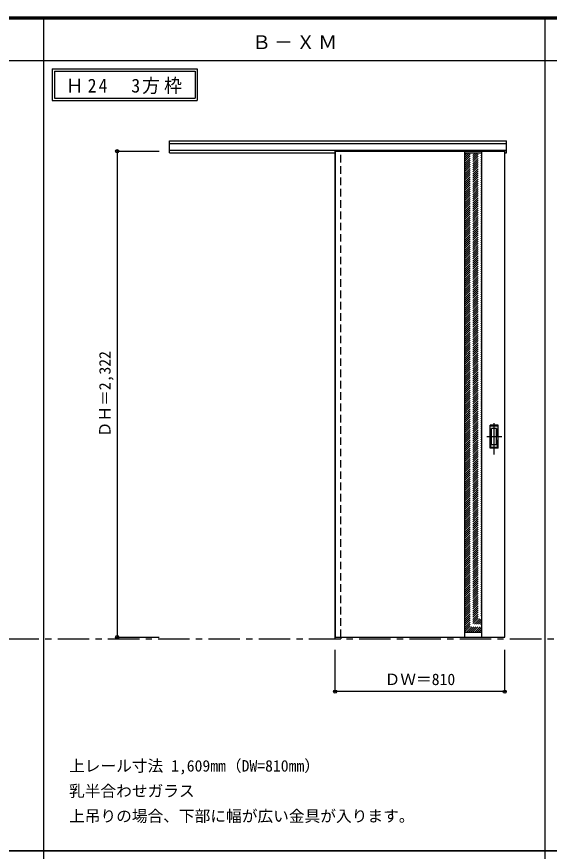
# Model space of a CAD drawing. Units: millimetres, scale not verified. Extents: x -6000 to 5700, y -4307 to 4260.
# Drawn here: x -3046 to -502, y 186 to 4175 of the extents above; entities that cross this region are included whole.
import ezdxf
from ezdxf.enums import TextEntityAlignment as Align

# ---------------------------------------------------------------- set-up
doc = ezdxf.new("R2010")
doc.units = ezdxf.units.MM
doc.header["$LTSCALE"] = 30
doc.header["$PDMODE"] = 32
doc.header["$PDSIZE"] = 15
doc.linetypes.add('CHAIN1', pattern=[8, 5, -1, 1, -1])
doc.linetypes.add('DASHED1', pattern=[1.8, 1.2, -0.6])
for name, color, linetype in [('0-1_通り芯', 7, 'CHAIN1'), ('0-2_扉', 3, 'Continuous'), ('0-3_仕上げ', 7, 'Continuous'), ('0-4_枠', 3, 'Continuous'), ('0-6_引手', 7, 'Continuous'), ('0-A_文字', 7, 'Continuous'), ('0-B_寸法', 7, 'Continuous'), ('0-C_ハッチ', 4, 'DASHED1'), ('F-1_枠', 6, 'Continuous')]:
    doc.layers.add(name, color=color, linetype=linetype)
doc.styles.add('ＭＳ ゴシック', font='')
doc.styles.get('ＭＳ ゴシック').set_extended_font_data('MS Gothic')

msp = doc.modelspace()

# ---------------------------------------------------------------- linework, layer by layer
at = {"layer": '0-1_通り芯'}
msp.add_line((-5490, 1201), (1678, 1201), dxfattribs=at)
at = {"layer": '0-2_扉', "color": 4, "linetype": 'DASHED1'}
msp.add_line((-1525, 3532), (-1525, 3528), dxfattribs=at)
at = {"layer": '0-2_扉'}
msp.add_line((-1525, 3532), (-715, 3532), dxfattribs=at)
msp.add_lwpolyline([(-1525, 3532), (-1525, 1210), (-715, 1210), (-715, 3532)], dxfattribs=at)
at = {"layer": '0-3_仕上げ', "color": 3}
for p, q in [((-905, 1210), (-905, 3532)), ((-825, 1210), (-825, 3532))]:
    msp.add_line(p, q, dxfattribs=at)
at = {"layer": '0-3_仕上げ'}
for p, q in [((-905, 3524), (-825, 3524)), ((-905, 1234), (-825, 1234))]:
    msp.add_line(p, q, dxfattribs=at)
at = {"layer": '0-4_枠'}
for p, q in [((-2316, 3582), (-707, 3582)), ((-2316, 3525), (-2316, 3582)), ((-2316, 3569), (-707, 3569)), ((-2316, 3537), (-707, 3537)), ((-2316, 3525), (-1525, 3525)), ((-1526, 3537), (-1526, 1201)), ((-1498, 3532), (-1498, 3537)), ((-1526, 1201), (-1498, 1201)), ((-1498, 1210), (-1498, 1201))]:
    msp.add_line(p, q, dxfattribs=at)
at = {"layer": '0-4_枠', "color": 4, "linetype": 'DASHED1'}
msp.add_line((-1498, 1210), (-1498, 3532), dxfattribs=at)
at = {"layer": '0-4_枠'}
msp.add_lwpolyline([(-715, 3525), (-707, 3525), (-707, 3582)], dxfattribs=at)
at = {"layer": '0-6_引手', "linetype": 'CHAIN1'}
for p, q in [((-766, 2082.27), (-766, 2253.12)), ((-727.93, 2167.5), (-800.44, 2167.5))]:
    msp.add_line(p, q, dxfattribs=at)
at = {"layer": '0-6_引手'}
for p, q in [((-747, 2222.5), (-785, 2222.5)), ((-785, 2112.5), (-785, 2222.5)), ((-753.5, 2206.5), (-778.5, 2206.5)), ((-778.5, 2128.5), (-778.5, 2206.5)), ((-753.5, 2128.5), (-753.5, 2206.5)), ((-747, 2112.5), (-747, 2222.5)), ((-753.5, 2128.5), (-778.5, 2128.5)), ((-747, 2112.5), (-785, 2112.5))]:
    msp.add_line(p, q, dxfattribs=at)
at = {"layer": '0-6_引手', "linetype": 'DASHED1'}
for p, q in [((-782, 2116.5), (-782, 2218.5)), ((-750, 2116.5), (-782, 2116.5))]:
    msp.add_line(p, q, dxfattribs=at)
msp.add_lwpolyline([(-750, 2116.5), (-750, 2218.5), (-782, 2218.5)], dxfattribs=at)
at = {"layer": '0-A_文字'}
for p, q in [((-2876, 3925), (-2876, 3775)), ((-2866, 3915), (-2866, 3785)), ((-2866, 3915), (-2193.38, 3915)), ((-2193.38, 3915), (-2193.38, 3785)), ((-2876, 3775), (-2183.38, 3775)), ((-2866, 3785), (-2193.38, 3785))]:
    msp.add_line(p, q, dxfattribs=at)
msp.add_lwpolyline([(-2876, 3925), (-2183.38, 3925), (-2183.38, 3775)], dxfattribs=at)
at = {"layer": '0-B_寸法', "color": 4}
for p, q in [((-2566, 3532), (-2366, 3532)), ((-1525, 949), (-1525, 1149)), ((-715, 949), (-715, 1149)), ((-715, 949), (-1525, 949))]:
    msp.add_line(p, q, dxfattribs=at)
msp.add_lwpolyline([(-2566, 3532), (-2566, 1210), (-2366, 1210)], dxfattribs=at)
at = {"layer": '0-B_寸法'}
for p in [(-2566, 3532), (-2566, 1210), (-1525, 949), (-715, 949)]:
    msp.add_point(p, dxfattribs=at)
at = {"layer": '0-C_ハッチ'}
for p, q in [((-905, 3513.55), (-894.55, 3524)), ((-905, 3444.26), (-825.26, 3524)), ((-905, 3454.16), (-835.16, 3524)), ((-905, 3464.06), (-845.06, 3524)), ((-905, 3473.96), (-854.96, 3524)), ((-905, 3483.86), (-864.86, 3524)), ((-905, 3493.75), (-874.75, 3524)), ((-905, 3503.65), (-884.65, 3524)), ((-905, 3434.36), (-825, 3514.36)), ((-905, 3424.46), (-825, 3504.46)), ((-905, 3414.56), (-825, 3494.56)), ((-905, 3404.66), (-825, 3484.66)), ((-905, 3394.76), (-825, 3474.76)), ((-905, 3384.86), (-825, 3464.86)), ((-905, 3374.96), (-825, 3454.96)), ((-905, 3365.06), (-825, 3445.06)), ((-905, 3355.16), (-825, 3435.16)), ((-905, 3345.26), (-825, 3425.26)), ((-905, 3335.36), (-825, 3415.36)), ((-905, 3325.46), (-825, 3405.46)), ((-905, 3315.56), (-825, 3395.56)), ((-905, 3305.66), (-825, 3385.66)), ((-905, 3295.76), (-825, 3375.76)), ((-905, 3285.87), (-825, 3365.87)), ((-905, 3275.97), (-825, 3355.97)), ((-905, 3266.07), (-825, 3346.07)), ((-905, 3256.17), (-825, 3336.17)), ((-905, 3246.27), (-825, 3326.27)), ((-905, 3236.37), (-825, 3316.37)), ((-905, 3226.47), (-825, 3306.47)), ((-905, 3216.57), (-825, 3296.57)), ((-905, 3206.67), (-825, 3286.67)), ((-905, 3196.77), (-825, 3276.77)), ((-905, 3186.87), (-825, 3266.87)), ((-905, 3176.97), (-825, 3256.97)), ((-905, 3167.07), (-825, 3247.07)), ((-905, 3157.17), (-825, 3237.17)), ((-905, 3147.27), (-825, 3227.27)), ((-905, 3137.37), (-825, 3217.37)), ((-905, 3127.47), (-825, 3207.47)), ((-905, 3117.57), (-825, 3197.57)), ((-905, 3107.67), (-825, 3187.67)), ((-905, 3097.77), (-825, 3177.77)), ((-905, 3087.88), (-825, 3167.88)), ((-905, 3077.98), (-825, 3157.98)), ((-905, 3068.08), (-825, 3148.08)), ((-905, 3058.18), (-825, 3138.18)), ((-905, 3048.28), (-825, 3128.28)), ((-905, 3038.38), (-825, 3118.38)), ((-905, 3028.48), (-825, 3108.48)), ((-905, 3018.58), (-825, 3098.58)), ((-905, 3008.68), (-825, 3088.68)), ((-905, 2998.78), (-825, 3078.78)), ((-905, 2988.88), (-825, 3068.88)), ((-905, 2978.98), (-825, 3058.98)), ((-905, 2969.08), (-825, 3049.08)), ((-905, 2959.18), (-825, 3039.18)), ((-905, 2949.28), (-825, 3029.28)), ((-905, 2939.38), (-825, 3019.38)), ((-905, 2929.48), (-825, 3009.48)), ((-905, 2919.58), (-825, 2999.58)), ((-905, 2909.68), (-825, 2989.68)), ((-905, 2899.78), (-825, 2979.78)), ((-905, 2889.89), (-825, 2969.89)), ((-905, 2879.99), (-825, 2959.99)), ((-905, 2870.09), (-825, 2950.09)), ((-905, 2860.19), (-825, 2940.19)), ((-905, 2850.29), (-825, 2930.29)), ((-905, 2840.39), (-825, 2920.39)), ((-905, 2830.49), (-825, 2910.49)), ((-905, 2820.59), (-825, 2900.59)), ((-905, 2810.69), (-825, 2890.69)), ((-905, 2800.79), (-825, 2880.79)), ((-905, 2790.89), (-825, 2870.89)), ((-905, 2780.99), (-825, 2860.99)), ((-905, 2771.09), (-825, 2851.09)), ((-905, 2761.19), (-825, 2841.19)), ((-905, 2751.29), (-825, 2831.29)), ((-905, 2741.39), (-825, 2821.39)), ((-905, 2731.49), (-825, 2811.49)), ((-905, 2721.59), (-825, 2801.59)), ((-905, 2711.69), (-825, 2791.69)), ((-905, 2701.8), (-825, 2781.8)), ((-905, 2691.9), (-825, 2771.9)), ((-905, 2682), (-825, 2762)), ((-905, 2672.1), (-825, 2752.1)), ((-905, 2662.2), (-825, 2742.2)), ((-905, 2652.3), (-825, 2732.3)), ((-905, 2642.4), (-825, 2722.4)), ((-905, 2632.5), (-825, 2712.5)), ((-905, 2622.6), (-825, 2702.6)), ((-905, 2612.7), (-825, 2692.7)), ((-905, 2602.8), (-825, 2682.8)), ((-905, 2592.9), (-825, 2672.9)), ((-905, 2583), (-825, 2663)), ((-905, 2573.1), (-825, 2653.1)), ((-905, 2563.2), (-825, 2643.2)), ((-905, 2553.3), (-825, 2633.3)), ((-905, 2543.4), (-825, 2623.4)), ((-905, 2533.5), (-825, 2613.5)), ((-905, 2523.6), (-825, 2603.6)), ((-905, 2513.7), (-825, 2593.7)), ((-905, 2503.81), (-825, 2583.81)), ((-905, 2493.91), (-825, 2573.91)), ((-905, 2484.01), (-825, 2564.01)), ((-905, 2474.11), (-825, 2554.11)), ((-905, 2464.21), (-825, 2544.21)), ((-905, 2454.31), (-825, 2534.31)), ((-905, 2444.41), (-825, 2524.41)), ((-905, 2434.51), (-825, 2514.51)), ((-905, 2424.61), (-825, 2504.61)), ((-905, 2414.71), (-825, 2494.71)), ((-905, 2404.81), (-825, 2484.81)), ((-905, 2394.91), (-825, 2474.91)), ((-905, 2385.01), (-825, 2465.01)), ((-905, 2375.11), (-825, 2455.11)), ((-905, 2365.21), (-825, 2445.21)), ((-905, 2355.31), (-825, 2435.31)), ((-905, 2345.41), (-825, 2425.41)), ((-905, 2335.51), (-825, 2415.51)), ((-905, 2325.61), (-825, 2405.61)), ((-905, 2315.71), (-825, 2395.71)), ((-905, 2305.82), (-825, 2385.82)), ((-905, 2295.92), (-825, 2375.92)), ((-905, 2286.02), (-825, 2366.02)), ((-905, 2276.12), (-825, 2356.12)), ((-905, 2266.22), (-825, 2346.22)), ((-905, 2256.32), (-825, 2336.32)), ((-905, 2246.42), (-825, 2326.42)), ((-905, 2236.52), (-825, 2316.52)), ((-905, 2226.62), (-825, 2306.62)), ((-905, 2216.72), (-825, 2296.72)), ((-905, 2206.82), (-825, 2286.82)), ((-905, 2196.92), (-825, 2276.92)), ((-905, 2187.02), (-825, 2267.02)), ((-905, 2177.12), (-825, 2257.12)), ((-905, 2167.22), (-825, 2247.22)), ((-905, 2157.32), (-825, 2237.32)), ((-905, 2147.42), (-825, 2227.42)), ((-905, 2137.52), (-825, 2217.52)), ((-905, 2127.62), (-825, 2207.62)), ((-905, 2117.72), (-825, 2197.72)), ((-905, 2107.83), (-825, 2187.83)), ((-905, 2097.93), (-825, 2177.93)), ((-905, 2088.03), (-825, 2168.03)), ((-905, 2078.13), (-825, 2158.13)), ((-905, 2068.23), (-825, 2148.23)), ((-905, 2058.33), (-825, 2138.33)), ((-905, 2048.43), (-825, 2128.43)), ((-905, 2038.53), (-825, 2118.53)), ((-905, 2028.63), (-825, 2108.63)), ((-905, 2018.73), (-825, 2098.73)), ((-905, 2008.83), (-825, 2088.83)), ((-905, 1998.93), (-825, 2078.93)), ((-905, 1989.03), (-825, 2069.03)), ((-905, 1979.13), (-825, 2059.13)), ((-905, 1969.23), (-825, 2049.23)), ((-905, 1959.33), (-825, 2039.33)), ((-905, 1949.43), (-825, 2029.43)), ((-905, 1939.53), (-825, 2019.53)), ((-905, 1929.63), (-825, 2009.63)), ((-905, 1919.73), (-825, 1999.73)), ((-905, 1909.84), (-825, 1989.84)), ((-905, 1899.94), (-825, 1979.94)), ((-905, 1890.04), (-825, 1970.04)), ((-905, 1880.14), (-825, 1960.14)), ((-905, 1870.24), (-825, 1950.24)), ((-905, 1860.34), (-825, 1940.34)), ((-905, 1850.44), (-825, 1930.44)), ((-905, 1840.54), (-825, 1920.54)), ((-905, 1830.64), (-825, 1910.64)), ((-905, 1820.74), (-825, 1900.74)), ((-905, 1810.84), (-825, 1890.84)), ((-905, 1800.94), (-825, 1880.94)), ((-905, 1791.04), (-825, 1871.04)), ((-905, 1781.14), (-825, 1861.14)), ((-905, 1771.24), (-825, 1851.24)), ((-905, 1761.34), (-825, 1841.34)), ((-905, 1751.44), (-825, 1831.44)), ((-905, 1741.54), (-825, 1821.54)), ((-905, 1731.64), (-825, 1811.64)), ((-905, 1721.75), (-825, 1801.75)), ((-905, 1711.85), (-825, 1791.85)), ((-905, 1701.95), (-825, 1781.95)), ((-905, 1692.05), (-825, 1772.05)), ((-905, 1682.15), (-825, 1762.15)), ((-905, 1672.25), (-825, 1752.25)), ((-905, 1662.35), (-825, 1742.35)), ((-905, 1652.45), (-825, 1732.45)), ((-905, 1642.55), (-825, 1722.55)), ((-905, 1632.65), (-825, 1712.65)), ((-905, 1622.75), (-825, 1702.75)), ((-905, 1612.85), (-825, 1692.85)), ((-905, 1602.95), (-825, 1682.95)), ((-905, 1593.05), (-825, 1673.05)), ((-905, 1583.15), (-825, 1663.15)), ((-905, 1573.25), (-825, 1653.25)), ((-905, 1563.35), (-825, 1643.35)), ((-905, 1553.45), (-825, 1633.45)), ((-905, 1543.55), (-825, 1623.55)), ((-905, 1533.65), (-825, 1613.65)), ((-905, 1523.76), (-825, 1603.76)), ((-905, 1513.86), (-825, 1593.86)), ((-905, 1503.96), (-825, 1583.96)), ((-905, 1494.06), (-825, 1574.06)), ((-905, 1484.16), (-825, 1564.16)), ((-905, 1474.26), (-825, 1554.26)), ((-905, 1464.36), (-825, 1544.36)), ((-905, 1454.46), (-825, 1534.46)), ((-905, 1444.56), (-825, 1524.56)), ((-905, 1434.66), (-825, 1514.66)), ((-905, 1424.76), (-825, 1504.76)), ((-905, 1414.86), (-825, 1494.86)), ((-905, 1404.96), (-825, 1484.96)), ((-905, 1395.06), (-825, 1475.06)), ((-905, 1385.16), (-825, 1465.16)), ((-905, 1375.26), (-825, 1455.26)), ((-905, 1365.36), (-825, 1445.36)), ((-905, 1355.46), (-825, 1435.46)), ((-905, 1345.56), (-825, 1425.56)), ((-905, 1335.66), (-825, 1415.66)), ((-905, 1325.77), (-825, 1405.77)), ((-905, 1315.87), (-825, 1395.87)), ((-905, 1305.97), (-825, 1385.97)), ((-905, 1296.07), (-825, 1376.07)), ((-905, 1286.17), (-825, 1366.17)), ((-905, 1276.27), (-825, 1356.27)), ((-905, 1266.37), (-825, 1346.37)), ((-905, 1256.47), (-825, 1336.47)), ((-905, 1246.57), (-825, 1326.57)), ((-905, 1236.67), (-825, 1316.67)), ((-897.77, 1234), (-825, 1306.77)), ((-887.87, 1234), (-825, 1296.87)), ((-877.97, 1234), (-825, 1286.97)), ((-868.07, 1234), (-825, 1277.07)), ((-858.17, 1234), (-825, 1267.17)), ((-848.27, 1234), (-825, 1257.27)), ((-838.37, 1234), (-825, 1247.37)), ((-828.47, 1234), (-825, 1237.47))]:
    msp.add_line(p, q, dxfattribs=at)
at = {"layer": 'F-1_枠'}
for p, q in [((-6000, 4175), (5700, 4175)), ((-6000, 4170), (5700, 4170)), ((-6000, 4165), (5700, 4165)), ((-2916, -3790), (-2916, 4175)), ((-522, -3790), (-522, 4175)), ((-6000, 3965), (5700, 3965)), ((-6000, 190.5), (5700, 190.5)), ((-6000, 187.5), (5700, 187.5))]:
    msp.add_line(p, q, dxfattribs=at)

# ---------------------------------------------------------------- texts
at = {"layer": '0-A_文字', "style": 'ＭＳ ゴシック'}
for s, p in [('上レール寸法 1,609mm（DW=810mm）', (-2796, 550.5)), ('乳半合わせガラス', (-2796, 430.5)), ('上吊りの場合、下部に幅が広い金具が入ります。', (-2796, 310.5))]:
    msp.add_text(s, height=54.99, dxfattribs=at).set_placement(p, align=Align.BOTTOM_LEFT)
at = {"layer": '0-A_文字', "char_height": 65.98, "attachment_point": 7, "style": 'ＭＳ ゴシック'}
for s, insert in [('\\T1.17;Ｂ－ＸＭ', (-1921.5, 4020)), ('\\T1.22;\\W0.95;Ｈ24\u30003方枠', (-2811.34, 3805))]:
    msp.add_mtext(s, dxfattribs=dict(at, insert=insert))
at = {"layer": '0-B_寸法', "style": 'ＭＳ ゴシック'}
msp.add_text('ＤＨ＝2,322', height=54.99, rotation=90, dxfattribs=at).set_placement((-2581, 2164.75), align=Align.BOTTOM_LEFT)
msp.add_text('ＤＷ＝810', height=54.99, dxfattribs=at).set_placement((-1288.75, 964), align=Align.BOTTOM_LEFT)

doc.saveas('drawing.dxf')
